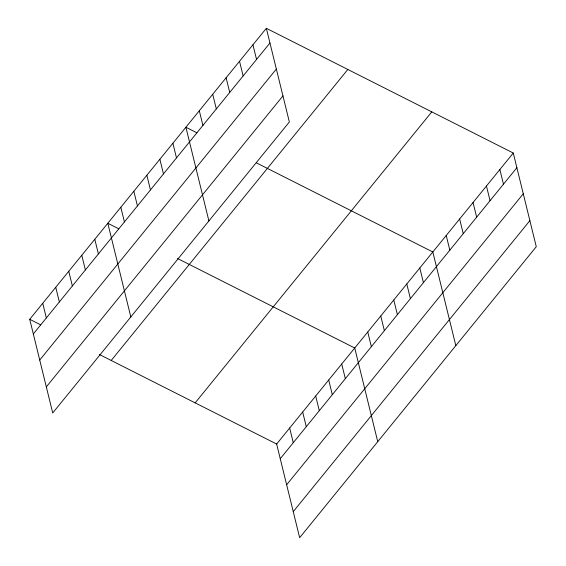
<?xml version="1.0" encoding="UTF-8"?>
<svg xmlns="http://www.w3.org/2000/svg" width="566" height="566" viewBox="0 0 566 566"><rect width="100%" height="100%" fill="white"/><g stroke="black" fill="none" stroke-linecap="round" stroke-linejoin="round"><path stroke-width="0.85" d="M266.345 28.3L289.353 121.966L52.723 412.968L29.722 319.302L266.345 28.3L513.277 153.032L536.278 246.698L299.655 537.7L276.647 444.034L99.453 354.528M33.323 333.968L269.954 42.974M39.726 360.04L276.357 69.038M46.32 386.896L282.95 95.895M111.205 360.464L347.835 69.462M195.164 402.872L431.787 111.87M276.647 444.034L513.277 153.032M280.248 458.708L516.878 167.706M286.651 484.772L523.281 193.77M293.252 511.636L529.875 220.634M196.862 132.784L185.896 127.244L208.896 220.903M256.412 162.859L432.82 251.976L455.828 345.642M118.775 228.813L107.809 223.273L130.81 316.932M177.54 258.499L354.733 348.005L377.741 441.671M29.722 319.302L40.688 324.842M499.863 169.524L503.471 184.198M486.456 186.016L490.057 200.689M473.049 202.508L476.65 217.174M459.642 218.992L463.243 233.666M446.227 235.484L449.836 250.158M419.809 267.98L423.41 282.653M406.791 283.983L410.392 298.657M393.78 299.994L397.382 314.661M380.762 315.998L384.364 330.664M367.751 332.001L371.353 346.675M341.723 364.009L345.324 378.682M252.938 44.792L256.54 59.458M328.705 380.019L332.306 394.686M239.531 61.284L243.132 75.95M315.694 396.023L319.295 410.69M226.124 77.768L229.725 92.442M302.676 412.027L306.277 426.7M212.71 94.26L216.318 108.934M289.665 428.03L293.266 442.704M199.303 110.752L202.904 125.419M172.878 143.248L176.486 157.914M159.867 159.251L163.468 173.918M146.849 175.255L150.457 189.928M133.838 191.258L137.439 205.932M120.82 207.269L124.428 221.936M94.791 239.276L98.392 253.943M81.78 255.28L85.381 269.954M68.762 271.284L72.363 285.957M55.751 287.295L59.352 301.961M42.733 303.298L46.334 317.965"/></g></svg>
